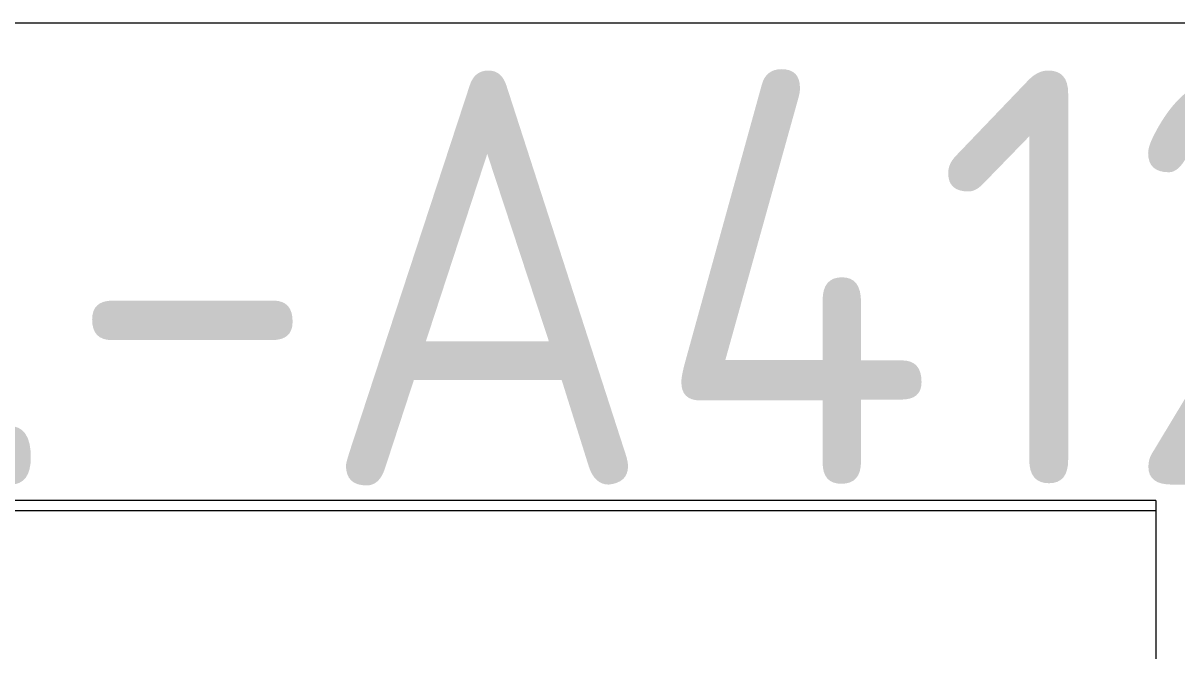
# Model space of a CAD drawing. Header units: millimetres. Extents: x 4134 to 7422, y 1400 to 3585.
# Drawn here: x 5524.3 to 5580.1, y 3373.5 to 3403.8 of the extents above; entities that cross this region are included whole.
import ezdxf
from ezdxf.enums import TextEntityAlignment as Align

# ---------------------------------------------------------------- set-up
doc = ezdxf.new("R2010")
doc.units = ezdxf.units.MM
doc.layers.add('000-PI-Oprema', color=30, linetype='Continuous', lineweight=5)
doc.layers.add('004-PI-DIN Šina', color=3, linetype='Continuous')
doc.styles.add('PI0', font='isocpeur.ttf', dxfattribs={"width": 0.9})

# ---------------------------------------------------------------- blocks, each defined once
blk = doc.blocks.new('LL49 W 100-230V')
at = {"layer": '000-PI-Oprema', "color": 0, "linetype": 'ByBlock', "lineweight": 0, "ltscale": 0.25}
blk.add_line((46014.659, 36815.383), (45476.659, 36815.383), dxfattribs=at)

msp = doc.modelspace()

# ---------------------------------------------------------------- linework, layer by layer
at = {"layer": '004-PI-DIN Šina', "color": 0, "linetype": 'ByBlock', "lineweight": 0}
for p, q in [((5579.048, 3380.778), (5096.448, 3380.778)), ((5579.048, 3380.778), (5579.048, 3380.278)), ((5579.048, 3380.278), (5096.448, 3380.278)), ((5579.048, 3380.278), (5579.048, 3368.778))]:
    msp.add_line(p, q, dxfattribs=at)

# ---------------------------------------------------------------- block references
at = {"layer": '000-PI-Oprema', "color": 0, "linetype": 'ByBlock', "lineweight": 0}
msp.add_blockref('LL49 W 100-230V', (-40313.199, -33411.553), dxfattribs=at)

# ---------------------------------------------------------------- texts
at = {"color": 0, "linetype": 'ByBlock', "lineweight": 0, "style": 'PI0', "width": 0.9}
msp.add_text('-A410...-A412', height=20, dxfattribs=at).set_placement((5518.42, 3391.551), align=Align.MIDDLE)

doc.saveas('drawing.dxf')
